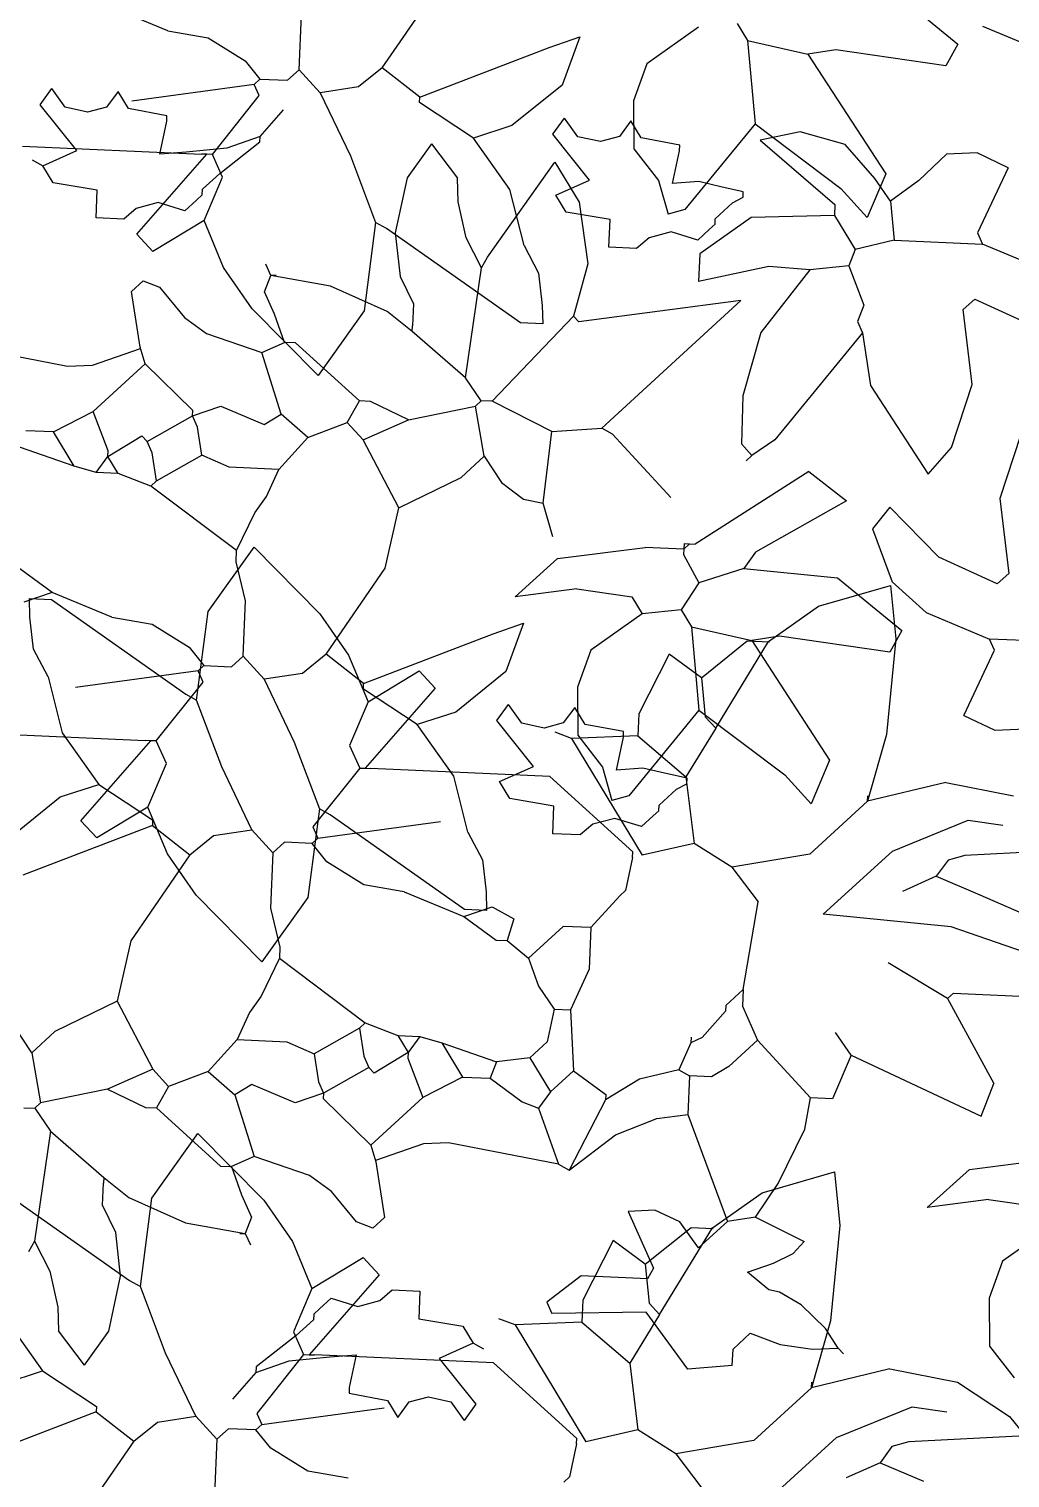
# Model space of a CAD drawing. Header units: inches. Extents: x 2013 to 15569, y -2551 to 2524.
# Drawn here: x 12680.3 to 12736.9, y 1279.5 to 1363 of the extents above; entities that cross this region are included whole.
import ezdxf

# ---------------------------------------------------------------- set-up
doc = ezdxf.new("R2010")
doc.units = ezdxf.units.IN
doc.header["$MEASUREMENT"] = 0
doc.layers.add('VERDE_siepe', color=96, linetype='Continuous')

msp = doc.modelspace()

# ---------------------------------------------------------------- linework, layer by layer
at = {"layer": 'VERDE_siepe'}
for p, q in [((12700.699, 1360.786), (12704.108, 1365.745)), ((12730.186, 1365.184), (12733.884, 1362.149)), ((12688.343, 1362.921), (12684.894, 1364.348)), ((12695.906, 1360.676), (12696.045, 1363.862)), ((12688.343, 1362.921), (12690.659, 1362.514)), ((12718.924, 1363.121), (12715.959, 1361.016)), ((12721.168, 1363.343), (12721.764, 1362.359)), ((12735.3, 1363.187), (12738.94, 1361.663)), ((12690.659, 1362.514), (12692.8, 1361.192)), ((12702.86, 1359.096), (12710.327, 1361.962)), ((12710.327, 1361.962), (12712.083, 1362.578)), ((12712.083, 1362.578), (12711.062, 1359.782)), ((12721.764, 1362.359), (12725.24, 1361.569)), ((12721.764, 1362.359), (12722.192, 1357.552)), ((12733.884, 1362.149), (12733.192, 1360.903)), ((12692.8, 1361.192), (12693.648, 1360.136)), ((12715.959, 1361.016), (12715.185, 1358.879)), ((12726.847, 1361.818), (12725.24, 1361.569)), ((12725.24, 1361.569), (12729.727, 1354.67)), ((12733.192, 1360.903), (12726.847, 1361.818)), ((12695.242, 1360.067), (12695.906, 1360.676)), ((12697.125, 1359.346), (12695.906, 1360.676)), ((12700.699, 1360.786), (12699.331, 1359.679)), ((12702.86, 1359.096), (12700.699, 1360.786)), ((12680.968, 1358.656), (12681.646, 1359.584)), ((12682.408, 1358.508), (12681.646, 1359.584)), ((12685.47, 1359.417), (12684.807, 1358.518)), ((12686.066, 1358.434), (12685.47, 1359.417)), ((12693.316, 1359.831), (12686.251, 1358.862)), ((12693.316, 1359.831), (12693.648, 1360.136)), ((12693.607, 1359.18), (12693.316, 1359.831)), ((12693.648, 1360.136), (12695.242, 1360.067)), ((12699.331, 1359.679), (12697.125, 1359.346)), ((12697.125, 1359.346), (12698.864, 1355.707)), ((12711.062, 1359.782), (12708.175, 1357.451)), ((12683.087, 1356.01), (12680.968, 1358.656)), ((12683.704, 1358.223), (12682.408, 1358.508)), ((12684.807, 1358.518), (12683.704, 1358.223)), ((12690.905, 1355.787), (12693.607, 1359.18)), ((12702.847, 1358.778), (12702.86, 1359.096)), ((12705.949, 1356.727), (12702.847, 1358.778)), ((12715.185, 1358.879), (12715.211, 1356.114)), ((12688.282, 1358.018), (12686.066, 1358.434)), ((12687.866, 1355.801), (12688.268, 1357.699)), ((12688.268, 1357.699), (12688.282, 1358.018)), ((12693.657, 1356.826), (12695, 1358.363)), ((12710.535, 1356.961), (12711.213, 1357.889)), ((12711.974, 1356.813), (12711.213, 1357.889)), ((12715.036, 1357.723), (12714.374, 1356.823)), ((12715.632, 1356.739), (12715.036, 1357.723)), ((12693.657, 1356.826), (12691.739, 1356.159)), ((12693.643, 1356.507), (12693.657, 1356.826)), ((12708.175, 1357.451), (12705.949, 1356.727)), ((12712.653, 1354.315), (12710.535, 1356.961)), ((12722.192, 1357.552), (12718.146, 1352.621)), ((12722.192, 1357.552), (12727.138, 1353.825)), ((12724.788, 1357.088), (12722.486, 1356.608)), ((12727.395, 1356.36), (12724.788, 1357.088)), ((12679.945, 1356.264), (12690.268, 1355.814)), ((12681.134, 1355.137), (12683.087, 1356.01)), ((12691.739, 1356.159), (12689.384, 1355.919)), ((12691.329, 1354.693), (12693.643, 1356.507)), ((12703.533, 1356.395), (12702.134, 1354.449)), ((12703.533, 1356.395), (12705.043, 1354.415)), ((12708.054, 1353.762), (12705.949, 1356.727)), ((12713.271, 1356.528), (12711.974, 1356.813)), ((12714.374, 1356.823), (12713.271, 1356.528)), ((12715.211, 1356.114), (12716.623, 1354.283)), ((12717.848, 1356.324), (12715.632, 1356.739)), ((12717.433, 1354.107), (12717.834, 1356.004)), ((12717.834, 1356.004), (12717.848, 1356.324)), ((12722.486, 1356.608), (12726.793, 1352.91)), ((12729.093, 1354.405), (12727.395, 1356.36)), ((12680.51, 1355.484), (12681.134, 1355.137)), ((12686.555, 1351.188), (12690.586, 1355.8)), ((12689.384, 1355.919), (12687.866, 1355.801)), ((12690.586, 1355.8), (12690.268, 1355.814)), ((12690.905, 1355.787), (12690.586, 1355.8)), ((12691.487, 1354.485), (12690.905, 1355.787)), ((12698.864, 1355.707), (12700.31, 1351.865)), ((12706.76, 1349.87), (12710.645, 1355.337)), ((12710.645, 1355.337), (12712.052, 1353.045)), ((12733.233, 1355.798), (12731.641, 1354.294)), ((12734.996, 1355.875), (12733.233, 1355.798)), ((12736.781, 1355.027), (12734.996, 1355.875)), ((12681.729, 1354.154), (12681.134, 1355.137)), ((12690.332, 1353.778), (12691.329, 1354.693)), ((12690.42, 1351.977), (12691.487, 1354.485)), ((12702.134, 1354.449), (12701.451, 1351.279)), ((12705.073, 1353.064), (12705.043, 1354.415)), ((12729.727, 1354.67), (12728.66, 1352.162)), ((12729.993, 1353.089), (12729.093, 1354.405)), ((12736.781, 1355.027), (12735.021, 1351.273)), ((12684.264, 1353.724), (12681.729, 1354.154)), ((12684.194, 1352.131), (12684.264, 1353.724)), ((12690.318, 1353.46), (12690.332, 1353.778)), ((12708.871, 1350.534), (12708.054, 1353.762)), ((12710.7, 1353.443), (12712.653, 1354.315)), ((12716.623, 1354.283), (12717.177, 1352.344)), ((12718.95, 1354.224), (12717.433, 1354.107)), ((12720.215, 1353.92), (12718.95, 1354.224)), ((12721.511, 1353.636), (12720.215, 1353.92)), ((12721.497, 1353.317), (12721.511, 1353.636)), ((12727.138, 1353.825), (12728.66, 1352.162)), ((12731.641, 1354.294), (12729.993, 1353.089)), ((12686.516, 1352.673), (12685.788, 1352.061)), ((12687.785, 1353.018), (12686.516, 1352.673)), ((12689.32, 1352.546), (12687.785, 1353.018)), ((12689.985, 1353.156), (12689.32, 1352.546)), ((12689.985, 1353.156), (12690.318, 1353.46)), ((12705.528, 1350.987), (12705.073, 1353.064)), ((12711.296, 1352.459), (12710.7, 1353.443)), ((12712.052, 1353.045), (12712.551, 1349.481)), ((12719.898, 1352.084), (12720.896, 1352.998)), ((12720.896, 1352.998), (12721.497, 1353.317)), ((12726.793, 1352.91), (12726.765, 1352.272)), ((12729.993, 1353.089), (12730.215, 1350.845)), ((12685.788, 1352.061), (12684.194, 1352.131)), ((12690.42, 1351.977), (12687.469, 1350.191)), ((12691.548, 1349.269), (12690.42, 1351.977)), ((12700.31, 1351.865), (12699.647, 1346.766)), ((12700.934, 1351.519), (12700.31, 1351.865)), ((12713.83, 1352.03), (12711.296, 1352.459)), ((12713.761, 1350.436), (12713.83, 1352.03)), ((12718.146, 1352.621), (12717.177, 1352.344)), ((12721.972, 1352.162), (12719.007, 1350.056)), ((12719.885, 1351.766), (12719.898, 1352.084)), ((12726.765, 1352.272), (12721.972, 1352.162)), ((12726.765, 1352.272), (12727.957, 1350.305)), ((12687.469, 1350.191), (12686.555, 1351.188)), ((12708.676, 1346.075), (12700.934, 1351.519)), ((12701.451, 1351.279), (12701.723, 1348.754)), ((12706.414, 1349.247), (12705.528, 1350.987)), ((12716.082, 1350.979), (12715.354, 1350.367)), ((12717.352, 1351.323), (12716.082, 1350.979)), ((12718.887, 1350.851), (12717.352, 1351.323)), ((12719.551, 1351.461), (12718.887, 1350.851)), ((12719.551, 1351.461), (12719.885, 1351.766)), ((12735.021, 1351.273), (12735.312, 1350.623)), ((12708.871, 1350.534), (12709.71, 1348.938)), ((12715.354, 1350.367), (12713.761, 1350.436)), ((12727.957, 1350.305), (12727.596, 1349.363)), ((12730.215, 1350.845), (12727.957, 1350.305)), ((12730.215, 1350.845), (12735.312, 1350.623)), ((12738.951, 1349.099), (12735.312, 1350.623)), ((12694.265, 1348.819), (12693.975, 1349.47)), ((12706.414, 1349.247), (12706.76, 1349.87)), ((12712.551, 1349.481), (12711.719, 1346.462)), ((12719.007, 1350.056), (12718.938, 1348.464)), ((12722.984, 1349.335), (12718.938, 1348.464)), ((12725.352, 1349.142), (12722.984, 1349.335)), ((12727.596, 1349.363), (12725.352, 1349.142)), ((12727.596, 1349.363), (12728.454, 1347.091)), ((12686.245, 1347.892), (12686.909, 1348.502)), ((12686.909, 1348.502), (12687.851, 1348.141)), ((12693.203, 1346.893), (12691.548, 1349.269)), ((12693.905, 1347.877), (12694.265, 1348.819)), ((12694.583, 1348.805), (12694.265, 1348.819)), ((12697.717, 1348.186), (12694.265, 1348.819)), ((12701.723, 1348.754), (12702.494, 1347.184)), ((12705.499, 1342.903), (12706.414, 1349.247)), ((12709.71, 1348.938), (12709.922, 1347.086)), ((12725.352, 1349.142), (12722.524, 1345.516)), ((12686.742, 1344.678), (12686.245, 1347.892)), ((12687.851, 1348.141), (12689.295, 1346.382)), ((12694.486, 1346.575), (12693.905, 1347.877)), ((12700.98, 1346.73), (12697.717, 1348.186)), ((12696.993, 1343.043), (12693.203, 1346.893)), ((12702.494, 1347.184), (12702.438, 1345.909)), ((12709.922, 1347.086), (12709.951, 1346.019)), ((12721.38, 1347.363), (12712.024, 1346.129)), ((12713.352, 1340.007), (12721.38, 1347.363)), ((12728.454, 1347.091), (12728.095, 1346.149)), ((12734.855, 1347.45), (12734.189, 1346.841)), ((12734.707, 1342.528), (12734.189, 1346.841)), ((12734.855, 1347.45), (12738.226, 1345.906)), ((12689.295, 1346.382), (12690.564, 1345.47)), ((12695.054, 1344.954), (12694.486, 1346.575)), ((12699.647, 1346.766), (12696.993, 1343.043)), ((12702.424, 1345.59), (12700.98, 1346.73)), ((12707.036, 1341.559), (12711.719, 1346.462)), ((12709.951, 1346.019), (12708.676, 1346.075)), ((12712.024, 1346.129), (12711.719, 1346.462)), ((12728.095, 1346.149), (12728.385, 1345.498)), ((12690.564, 1345.47), (12693.752, 1344.373)), ((12702.424, 1345.59), (12702.438, 1345.909)), ((12705.499, 1342.903), (12702.424, 1345.59)), ((12722.524, 1345.516), (12721.486, 1341.876)), ((12728.385, 1345.498), (12723.328, 1339.334)), ((12728.385, 1345.498), (12728.841, 1342.476)), ((12676.214, 1344.818), (12682.545, 1343.584)), ((12683.995, 1343.643), (12686.764, 1344.607)), ((12687.02, 1343.709), (12686.742, 1344.678)), ((12693.752, 1344.373), (12695.054, 1344.954)), ((12694.874, 1340.812), (12693.752, 1344.373)), ((12695.692, 1344.926), (12695.054, 1344.954)), ((12699.376, 1341.574), (12695.692, 1344.926)), ((12682.545, 1343.584), (12683.995, 1343.643)), ((12684.027, 1340.966), (12687.02, 1343.709)), ((12689.776, 1341.035), (12687.02, 1343.709)), ((12706.399, 1341.586), (12705.499, 1342.903)), ((12721.486, 1341.876), (12721.403, 1339.099)), ((12728.841, 1342.476), (12732.18, 1337.352)), ((12733.524, 1338.889), (12734.707, 1342.528)), ((12681.741, 1339.789), (12684.027, 1340.966)), ((12684.886, 1338.694), (12684.027, 1340.966)), ((12689.762, 1340.716), (12691.382, 1341.283)), ((12689.762, 1340.716), (12689.776, 1341.035)), ((12691.382, 1341.283), (12693.89, 1340.216)), ((12698.683, 1340.327), (12699.376, 1341.574)), ((12700.013, 1341.546), (12699.376, 1341.574)), ((12702.202, 1340.493), (12700.013, 1341.546)), ((12702.202, 1340.493), (12706.067, 1341.282)), ((12706.067, 1341.282), (12706.399, 1341.586)), ((12706.578, 1338.387), (12706.067, 1341.282)), ((12707.036, 1341.559), (12706.399, 1341.586)), ((12710.471, 1339.813), (12707.036, 1341.559)), ((12687.144, 1339.234), (12689.762, 1340.716)), ((12690.053, 1340.065), (12689.762, 1340.716)), ((12693.89, 1340.216), (12694.874, 1340.812)), ((12696.411, 1339.469), (12694.874, 1340.812)), ((12696.411, 1339.469), (12698.683, 1340.327)), ((12699.597, 1339.33), (12698.683, 1340.327)), ((12699.597, 1339.33), (12702.202, 1340.493)), ((12681.741, 1339.789), (12680.149, 1339.858)), ((12682.933, 1337.821), (12681.741, 1339.789)), ((12684.872, 1338.375), (12686.839, 1339.566)), ((12686.839, 1339.566), (12687.144, 1339.234)), ((12690.302, 1338.458), (12690.053, 1340.065)), ((12694.735, 1337.627), (12696.411, 1339.469)), ((12701.66, 1335.409), (12699.597, 1339.33)), ((12709.972, 1335.685), (12710.471, 1339.813)), ((12710.471, 1339.813), (12713.352, 1340.007)), ((12713.976, 1339.661), (12713.352, 1340.007)), ((12717.328, 1336.003), (12713.976, 1339.661)), ((12723.328, 1339.334), (12722.012, 1338.434)), ((12737.491, 1339.584), (12736.308, 1335.946)), ((12682.933, 1337.821), (12679.788, 1338.916)), ((12684.872, 1338.375), (12684.886, 1338.694)), ((12687.434, 1338.583), (12687.144, 1339.234)), ((12687.684, 1336.976), (12687.434, 1338.583)), ((12687.684, 1336.976), (12690.302, 1338.458)), ((12691.867, 1337.752), (12690.302, 1338.458)), ((12721.403, 1339.099), (12722.012, 1338.434)), ((12732.18, 1337.353), (12733.524, 1338.889)), ((12684.193, 1337.447), (12682.933, 1337.821)), ((12684.193, 1337.447), (12684.872, 1338.375)), ((12685.467, 1337.392), (12684.872, 1338.375)), ((12694.735, 1337.627), (12691.867, 1337.752)), ((12694.028, 1336.061), (12694.735, 1337.627)), ((12705.249, 1337.168), (12706.578, 1338.387)), ((12706.578, 1338.387), (12707.568, 1336.883)), ((12722.012, 1338.434), (12721.68, 1338.129)), ((12685.467, 1337.392), (12684.193, 1337.447)), ((12687.351, 1336.671), (12685.467, 1337.392)), ((12687.351, 1336.671), (12687.684, 1336.976)), ((12701.66, 1335.409), (12705.249, 1337.168)), ((12707.568, 1336.883), (12708.845, 1335.906)), ((12725.301, 1337.507), (12718.735, 1333.325)), ((12725.301, 1337.507), (12727.463, 1335.818)), ((12692.296, 1332.945), (12687.351, 1336.671)), ((12693.349, 1335.133), (12694.028, 1336.061)), ((12736.308, 1335.946), (12736.825, 1331.632)), ((12692.296, 1332.945), (12693.349, 1335.133)), ((12700.871, 1331.932), (12701.66, 1335.409)), ((12708.845, 1335.906), (12709.972, 1335.685)), ((12710.526, 1333.745), (12709.972, 1335.685)), ((12727.463, 1335.818), (12722.225, 1332.853)), ((12729.968, 1335.443), (12728.957, 1334.21)), ((12732.789, 1332.567), (12729.968, 1335.443)), ((12728.957, 1334.21), (12730.088, 1331.149)), ((12690.655, 1329.431), (12693.309, 1333.154)), ((12692.269, 1332.307), (12692.296, 1332.945)), ((12693.309, 1333.154), (12697.099, 1329.303)), ((12710.806, 1332.487), (12715.854, 1333.131)), ((12718.084, 1333.034), (12715.854, 1333.131)), ((12718.084, 1333.034), (12718.07, 1332.716)), ((12718.07, 1332.716), (12718.956, 1331.081)), ((12718.098, 1333.353), (12718.084, 1333.034)), ((12718.416, 1333.339), (12718.084, 1333.034)), ((12718.098, 1333.353), (12718.416, 1333.339)), ((12718.416, 1333.339), (12718.735, 1333.325)), ((12722.225, 1332.853), (12721.547, 1331.925)), ((12681.657, 1330.536), (12679.801, 1331.893)), ((12692.808, 1330.049), (12692.269, 1332.307)), ((12697.462, 1326.974), (12700.871, 1331.932)), ((12708.365, 1330.29), (12710.806, 1332.487)), ((12721.547, 1331.925), (12718.956, 1331.081)), ((12721.547, 1331.925), (12726.949, 1331.371)), ((12736.16, 1331.023), (12732.789, 1332.567)), ((12718.956, 1331.081), (12717.931, 1329.53)), ((12725.848, 1329.739), (12730.005, 1330.94)), ((12726.949, 1331.371), (12730.647, 1328.337)), ((12730.005, 1330.94), (12730.31, 1327.855)), ((12730.088, 1331.149), (12732.063, 1329.374)), ((12736.16, 1331.023), (12736.825, 1331.632)), ((12681.657, 1330.536), (12680.036, 1329.968)), ((12680.351, 1330.178), (12681.626, 1330.122)), ((12680.38, 1329.111), (12680.351, 1330.178)), ((12681.626, 1330.122), (12689.368, 1324.678)), ((12685.106, 1329.108), (12681.657, 1330.536)), ((12711.919, 1330.75), (12708.365, 1330.29)), ((12711.919, 1330.75), (12715.091, 1330.291)), ((12715.091, 1330.291), (12715.687, 1329.308)), ((12689.992, 1324.332), (12690.655, 1329.431)), ((12692.669, 1326.863), (12692.808, 1330.049)), ((12697.099, 1329.303), (12698.754, 1326.927)), ((12715.687, 1329.308), (12712.722, 1327.203)), ((12717.931, 1329.53), (12715.687, 1329.308)), ((12717.931, 1329.53), (12718.527, 1328.546)), ((12722.975, 1327.714), (12725.848, 1329.739)), ((12732.063, 1329.374), (12735.703, 1327.85)), ((12680.592, 1327.259), (12680.38, 1329.111)), ((12685.106, 1329.108), (12687.422, 1328.702)), ((12687.422, 1328.702), (12689.564, 1327.38)), ((12707.09, 1328.149), (12708.846, 1328.765)), ((12708.846, 1328.765), (12707.825, 1325.969)), ((12718.527, 1328.546), (12722.003, 1327.756)), ((12718.527, 1328.546), (12718.955, 1323.739)), ((12699.623, 1325.283), (12707.09, 1328.149)), ((12719.096, 1325.616), (12721.743, 1327.736)), ((12719.927, 1322.707), (12722.975, 1327.714)), ((12721.743, 1327.736), (12723.017, 1327.68)), ((12723.61, 1328.005), (12722.003, 1327.756)), ((12722.003, 1327.756), (12726.49, 1320.857)), ((12729.955, 1327.09), (12723.61, 1328.005)), ((12730.31, 1327.855), (12729.777, 1322.35)), ((12730.647, 1328.337), (12729.955, 1327.09)), ((12735.993, 1327.2), (12735.703, 1327.85)), ((12740.8, 1327.628), (12735.703, 1327.85)), ((12681.431, 1325.663), (12680.592, 1327.259)), ((12689.564, 1327.38), (12690.411, 1326.323)), ((12692.005, 1326.254), (12692.669, 1326.863)), ((12693.889, 1325.533), (12692.669, 1326.863)), ((12697.462, 1326.974), (12696.094, 1325.866)), ((12699.623, 1325.283), (12697.462, 1326.974)), ((12698.754, 1326.927), (12699.882, 1324.219)), ((12712.722, 1327.203), (12711.948, 1325.067)), ((12717.24, 1326.974), (12715.494, 1323.539)), ((12719.096, 1325.616), (12717.24, 1326.974)), ((12734.233, 1323.446), (12735.993, 1327.2)), ((12690.079, 1326.018), (12683.014, 1325.05)), ((12690.079, 1326.018), (12690.411, 1326.323)), ((12690.37, 1325.368), (12690.079, 1326.018)), ((12690.411, 1326.323), (12692.005, 1326.254)), ((12699.882, 1324.219), (12702.833, 1326.006)), ((12702.833, 1326.006), (12703.747, 1325.009)), ((12707.825, 1325.969), (12704.938, 1323.638)), ((12681.431, 1325.663), (12682.248, 1322.434)), ((12687.668, 1321.974), (12690.37, 1325.368)), ((12696.094, 1325.866), (12693.889, 1325.533)), ((12693.889, 1325.533), (12695.627, 1321.894)), ((12699.61, 1324.965), (12699.623, 1325.283)), ((12719.096, 1325.616), (12719.317, 1323.372)), ((12689.368, 1324.678), (12689.992, 1324.332)), ((12691.438, 1320.49), (12689.992, 1324.332)), ((12702.712, 1322.914), (12699.61, 1324.965)), ((12703.747, 1325.009), (12699.716, 1320.396)), ((12711.948, 1325.067), (12711.974, 1322.301)), ((12699.882, 1324.219), (12698.815, 1321.712)), ((12704.938, 1323.638), (12702.712, 1322.914)), ((12707.298, 1323.149), (12707.976, 1324.077)), ((12708.737, 1323), (12707.976, 1324.077)), ((12711.799, 1323.91), (12711.137, 1323.01)), ((12712.395, 1322.926), (12711.799, 1323.91)), ((12718.955, 1323.739), (12714.909, 1318.808)), ((12715.494, 1323.539), (12715.438, 1322.265)), ((12718.955, 1323.739), (12723.901, 1320.012)), ((12734.233, 1323.446), (12736.019, 1322.598)), ((12704.817, 1319.95), (12702.712, 1322.914)), ((12709.417, 1320.502), (12707.298, 1323.149)), ((12710.034, 1322.715), (12708.737, 1323)), ((12711.137, 1323.01), (12710.034, 1322.715)), ((12714.611, 1322.511), (12712.395, 1322.926)), ((12719.927, 1322.707), (12718.208, 1319.909)), ((12719.317, 1323.372), (12719.927, 1322.707)), ((12736.019, 1322.598), (12737.781, 1322.675)), ((12676.708, 1322.452), (12687.031, 1322.002)), ((12682.248, 1322.434), (12684.353, 1319.47)), ((12683.318, 1317.375), (12687.349, 1321.988)), ((12687.349, 1321.988), (12687.031, 1322.002)), ((12687.668, 1321.974), (12687.349, 1321.988)), ((12688.25, 1320.672), (12687.668, 1321.974)), ((12695.627, 1321.894), (12697.073, 1318.052)), ((12711.601, 1322.112), (12710.659, 1322.473)), ((12715.438, 1322.265), (12711.601, 1322.112)), ((12711.601, 1322.112), (12715.68, 1315.379)), ((12711.974, 1322.301), (12713.387, 1320.47)), ((12714.196, 1320.294), (12714.597, 1322.192)), ((12714.597, 1322.192), (12714.611, 1322.511)), ((12715.438, 1322.265), (12718.208, 1319.909)), ((12729.777, 1322.35), (12728.681, 1318.494)), ((12698.815, 1321.712), (12699.397, 1320.41)), ((12687.183, 1318.164), (12688.25, 1320.672)), ((12693.177, 1316.851), (12691.438, 1320.49)), ((12699.397, 1320.41), (12696.695, 1317.016)), ((12699.397, 1320.41), (12699.716, 1320.396)), ((12699.716, 1320.396), (12700.034, 1320.382)), ((12710.357, 1319.932), (12700.034, 1320.382)), ((12707.463, 1319.63), (12709.417, 1320.502)), ((12713.387, 1320.47), (12713.94, 1318.531)), ((12715.713, 1320.411), (12714.196, 1320.294)), ((12716.979, 1320.107), (12715.713, 1320.411)), ((12718.274, 1319.823), (12716.979, 1320.107)), ((12726.49, 1320.857), (12725.423, 1318.349)), ((12682.127, 1318.746), (12684.353, 1319.47)), ((12684.353, 1319.47), (12687.456, 1317.419)), ((12705.634, 1316.721), (12704.817, 1319.95)), ((12708.059, 1318.646), (12707.463, 1319.63)), ((12715.147, 1315.574), (12710.357, 1319.932)), ((12717.659, 1319.185), (12718.26, 1319.504)), ((12718.208, 1319.909), (12718.679, 1316.058)), ((12718.26, 1319.504), (12718.274, 1319.823)), ((12723.901, 1320.012), (12725.423, 1318.349)), ((12733.197, 1319.575), (12728.681, 1318.494)), ((12733.197, 1319.575), (12737.098, 1318.806)), ((12679.24, 1316.415), (12682.127, 1318.746)), ((12710.593, 1318.217), (12708.059, 1318.646)), ((12714.909, 1318.808), (12713.94, 1318.531)), ((12716.661, 1318.271), (12717.659, 1319.185)), ((12728.681, 1318.494), (12725.356, 1315.448)), ((12728.681, 1318.494), (12728.695, 1318.814)), ((12687.183, 1318.164), (12684.232, 1316.378)), ((12688.311, 1315.456), (12687.183, 1318.164)), ((12697.073, 1318.052), (12696.41, 1312.953)), ((12697.697, 1317.706), (12697.073, 1318.052)), ((12705.439, 1312.262), (12697.697, 1317.706)), ((12710.524, 1316.623), (12710.593, 1318.217)), ((12716.314, 1317.648), (12715.65, 1317.039)), ((12716.314, 1317.648), (12716.648, 1317.953)), ((12716.648, 1317.953), (12716.661, 1318.271)), ((12687.442, 1317.101), (12679.975, 1314.234)), ((12684.232, 1316.378), (12683.318, 1317.375)), ((12687.456, 1317.419), (12687.442, 1317.101)), ((12687.442, 1317.101), (12689.603, 1315.41)), ((12690.971, 1316.517), (12693.177, 1316.851)), ((12693.177, 1316.851), (12694.396, 1315.521)), ((12696.695, 1317.016), (12696.986, 1316.366)), ((12696.986, 1316.366), (12704.052, 1317.334)), ((12712.845, 1317.166), (12712.117, 1316.554)), ((12714.115, 1317.51), (12712.845, 1317.166)), ((12715.65, 1317.039), (12714.115, 1317.51)), ((12730.117, 1315.618), (12734.48, 1317.4)), ((12734.48, 1317.4), (12736.481, 1317.109)), ((12689.603, 1315.41), (12690.971, 1316.517)), ((12695.06, 1316.13), (12694.396, 1315.521)), ((12696.654, 1316.06), (12695.06, 1316.13)), ((12696.986, 1316.366), (12696.654, 1316.06)), ((12697.502, 1315.004), (12696.654, 1316.06)), ((12705.634, 1316.721), (12706.473, 1315.125)), ((12712.117, 1316.554), (12710.524, 1316.623)), ((12718.679, 1316.058), (12715.68, 1315.379)), ((12720.854, 1314.686), (12718.679, 1316.058)), ((12689.603, 1315.41), (12686.194, 1310.452)), ((12689.966, 1313.081), (12688.311, 1315.456)), ((12694.396, 1315.521), (12694.257, 1312.334)), ((12706.473, 1315.125), (12706.685, 1313.273)), ((12715.133, 1315.255), (12714.731, 1313.357)), ((12715.133, 1315.255), (12715.147, 1315.574)), ((12725.356, 1315.448), (12720.854, 1314.686)), ((12726.127, 1311.982), (12730.117, 1315.618)), ((12733.321, 1315.1), (12732.643, 1314.172)), ((12734.291, 1315.377), (12733.321, 1315.1)), ((12741.009, 1315.723), (12734.291, 1315.377)), ((12699.643, 1313.682), (12697.502, 1315.004)), ((12720.854, 1314.686), (12722.364, 1312.705)), ((12701.959, 1313.276), (12699.643, 1313.682)), ((12732.643, 1314.172), (12730.689, 1313.3)), ((12732.643, 1314.172), (12735.149, 1313.105)), ((12693.756, 1309.23), (12689.966, 1313.081)), ((12696.41, 1312.953), (12693.756, 1309.23)), ((12701.959, 1313.276), (12705.408, 1311.848)), ((12706.685, 1313.273), (12706.714, 1312.206)), ((12714.399, 1313.052), (12712.722, 1311.21)), ((12714.731, 1313.357), (12714.399, 1313.052)), ((12721.504, 1307.636), (12722.364, 1312.705)), ((12735.149, 1313.105), (12739.222, 1311.331)), ((12694.257, 1312.334), (12694.797, 1310.077)), ((12705.408, 1311.848), (12707.029, 1312.416)), ((12705.408, 1311.848), (12707.264, 1310.491)), ((12706.714, 1312.206), (12705.439, 1312.262)), ((12707.029, 1312.416), (12708.275, 1311.723)), ((12708.275, 1311.723), (12707.901, 1310.463)), ((12733.498, 1311.253), (12726.127, 1311.982)), ((12711.129, 1311.28), (12709.134, 1309.451)), ((12712.722, 1311.21), (12711.129, 1311.28)), ((12712.722, 1311.21), (12712.623, 1308.816)), ((12738.871, 1309.386), (12733.498, 1311.253)), ((12686.194, 1310.452), (12685.405, 1306.974)), ((12694.797, 1310.077), (12694.769, 1309.439)), ((12707.264, 1310.491), (12707.901, 1310.463)), ((12707.901, 1310.463), (12709.134, 1309.451)), ((12694.769, 1309.439), (12693.716, 1307.251)), ((12694.769, 1309.439), (12699.714, 1305.713)), ((12709.134, 1309.451), (12709.702, 1307.83)), ((12712.623, 1308.816), (12711.558, 1306.473)), ((12733.293, 1307.122), (12729.871, 1309.186)), ((12709.702, 1307.83), (12710.602, 1306.515)), ((12721.504, 1307.636), (12720.506, 1306.721)), ((12721.504, 1307.636), (12721.462, 1306.68)), ((12685.405, 1306.974), (12681.816, 1305.216)), ((12685.405, 1306.974), (12687.468, 1303.054)), ((12693.716, 1307.251), (12693.037, 1306.323)), ((12720.506, 1306.721), (12720.493, 1306.402)), ((12733.293, 1307.122), (12733.625, 1307.426)), ((12733.293, 1307.122), (12735.952, 1302.217)), ((12733.625, 1307.426), (12738.723, 1307.204)), ((12693.037, 1306.323), (12692.33, 1304.757)), ((12710.602, 1306.515), (12710.201, 1304.617)), ((12710.602, 1306.515), (12711.558, 1306.473)), ((12711.558, 1306.473), (12711.723, 1302.954)), ((12720.493, 1306.402), (12719.149, 1304.865)), ((12721.462, 1306.68), (12722.335, 1304.726)), ((12680.487, 1303.997), (12679.497, 1305.5)), ((12681.816, 1305.216), (12680.487, 1303.997)), ((12699.381, 1305.407), (12696.764, 1303.926)), ((12699.714, 1305.713), (12699.381, 1305.407)), ((12699.381, 1305.407), (12699.631, 1303.801)), ((12699.714, 1305.713), (12701.598, 1304.992)), ((12727.724, 1303.853), (12726.823, 1305.169)), ((12692.33, 1304.757), (12690.654, 1302.915)), ((12692.33, 1304.757), (12695.198, 1304.632)), ((12695.198, 1304.632), (12696.764, 1303.926)), ((12701.598, 1304.992), (12702.193, 1304.008)), ((12701.598, 1304.992), (12702.872, 1304.936)), ((12702.872, 1304.936), (12702.193, 1304.008)), ((12702.872, 1304.936), (12704.132, 1304.562)), ((12704.132, 1304.562), (12707.278, 1303.468)), ((12704.132, 1304.562), (12705.324, 1302.595)), ((12710.201, 1304.617), (12709.203, 1303.703)), ((12718.498, 1304.574), (12717.792, 1303.009)), ((12718.511, 1304.893), (12718.498, 1304.574)), ((12719.149, 1304.865), (12718.498, 1304.574)), ((12722.335, 1304.726), (12720.673, 1303.203)), ((12722.335, 1304.726), (12725.382, 1301.401)), ((12680.487, 1303.997), (12680.998, 1301.102)), ((12696.764, 1303.926), (12697.012, 1302.319)), ((12699.631, 1303.801), (12699.921, 1303.15)), ((12702.193, 1304.008), (12700.226, 1302.817)), ((12702.193, 1304.008), (12702.179, 1303.69)), ((12702.179, 1303.69), (12703.038, 1301.417)), ((12707.278, 1303.468), (12706.917, 1302.526)), ((12709.203, 1303.703), (12707.278, 1303.468)), ((12709.203, 1303.703), (12710.394, 1301.735)), ((12727.724, 1303.853), (12726.657, 1301.345)), ((12727.724, 1303.853), (12735.231, 1300.334)), ((12687.468, 1303.054), (12684.863, 1301.891)), ((12687.468, 1303.054), (12688.382, 1302.056)), ((12690.654, 1302.915), (12688.382, 1302.056)), ((12690.654, 1302.915), (12692.192, 1301.571)), ((12699.921, 1303.15), (12697.303, 1301.667)), ((12700.226, 1302.817), (12699.921, 1303.15)), ((12705.324, 1302.595), (12703.038, 1301.417)), ((12705.324, 1302.595), (12706.917, 1302.526)), ((12706.917, 1302.526), (12708.773, 1301.167)), ((12711.723, 1302.954), (12710.394, 1301.735)), ((12711.723, 1302.954), (12713.58, 1301.597)), ((12717.792, 1303.009), (12715.533, 1302.469)), ((12717.792, 1303.009), (12718.414, 1302.662)), ((12718.414, 1302.662), (12718.317, 1300.432)), ((12719.689, 1302.607), (12718.414, 1302.662)), ((12720.673, 1303.203), (12719.689, 1302.607)), ((12684.863, 1301.891), (12680.998, 1301.102)), ((12684.863, 1301.891), (12687.052, 1300.838)), ((12688.382, 1302.056), (12687.689, 1300.81)), ((12693.175, 1302.167), (12692.192, 1301.571)), ((12695.683, 1301.1), (12693.175, 1302.167)), ((12697.012, 1302.319), (12697.303, 1301.667)), ((12710.394, 1301.735), (12709.715, 1300.807)), ((12715.533, 1302.469), (12713.566, 1301.278)), ((12735.231, 1300.334), (12735.952, 1302.217)), ((12680.998, 1301.102), (12680.666, 1300.797)), ((12692.192, 1301.571), (12693.313, 1298.011)), ((12697.303, 1301.667), (12695.683, 1301.1)), ((12697.303, 1301.667), (12697.289, 1301.349)), ((12697.289, 1301.349), (12700.045, 1298.675)), ((12703.038, 1301.417), (12700.045, 1298.675)), ((12708.773, 1301.167), (12709.715, 1300.807)), ((12713.566, 1301.278), (12711.473, 1297.219)), ((12713.58, 1301.597), (12713.566, 1301.278)), ((12725.061, 1299.582), (12725.382, 1301.401)), ((12726.657, 1301.345), (12725.382, 1301.401)), ((12680.029, 1300.825), (12680.666, 1300.797)), ((12680.666, 1300.797), (12681.566, 1299.481)), ((12687.052, 1300.838), (12687.689, 1300.81)), ((12687.689, 1300.81), (12691.373, 1297.458)), ((12709.715, 1300.807), (12710.851, 1297.566)), ((12714.141, 1299.26), (12716.528, 1300.2)), ((12716.528, 1300.2), (12718.317, 1300.432)), ((12718.317, 1300.432), (12720.602, 1294.268)), ((12681.566, 1299.481), (12680.651, 1293.137)), ((12681.566, 1299.481), (12684.641, 1296.794)), ((12687.418, 1295.618), (12690.072, 1299.341)), ((12690.072, 1299.341), (12693.862, 1295.49)), ((12711.473, 1297.219), (12714.141, 1299.26)), ((12723.518, 1296.456), (12725.061, 1299.582)), ((12700.045, 1298.675), (12700.323, 1297.705)), ((12703.07, 1298.741), (12700.301, 1297.776)), ((12704.52, 1298.8), (12703.07, 1298.741)), ((12710.851, 1297.566), (12704.52, 1298.8)), ((12693.313, 1298.011), (12692.011, 1297.43)), ((12696.501, 1296.914), (12693.313, 1298.011)), ((12700.323, 1297.705), (12700.82, 1294.492)), ((12710.851, 1297.566), (12711.473, 1297.219)), ((12734.547, 1297.265), (12739.595, 1297.908)), ((12684.641, 1296.794), (12684.627, 1296.474)), ((12684.641, 1296.794), (12686.085, 1295.654)), ((12691.373, 1297.458), (12692.011, 1297.43)), ((12692.011, 1297.43), (12692.579, 1295.809)), ((12697.77, 1296.001), (12696.501, 1296.914)), ((12722.611, 1295.926), (12726.768, 1297.127)), ((12726.768, 1297.127), (12727.073, 1294.042)), ((12732.106, 1295.068), (12734.547, 1297.265)), ((12678.39, 1296.309), (12686.131, 1290.865)), ((12684.572, 1295.2), (12684.627, 1296.474)), ((12699.214, 1294.243), (12697.77, 1296.001)), ((12719.738, 1293.901), (12722.611, 1295.926)), ((12722.209, 1294.517), (12723.518, 1296.456)), ((12685.343, 1293.63), (12684.572, 1295.2)), ((12686.085, 1295.654), (12689.348, 1294.198)), ((12686.755, 1290.519), (12687.418, 1295.618)), ((12692.579, 1295.809), (12693.16, 1294.507)), ((12693.862, 1295.49), (12695.517, 1293.115)), ((12735.66, 1295.527), (12732.106, 1295.068)), ((12735.66, 1295.527), (12738.832, 1295.069)), ((12689.348, 1294.198), (12692.8, 1293.565)), ((12693.16, 1294.507), (12692.8, 1293.565)), ((12700.156, 1293.882), (12699.214, 1294.243)), ((12700.82, 1294.492), (12700.156, 1293.882)), ((12716.415, 1294.923), (12714.881, 1294.836)), ((12714.881, 1294.836), (12716.336, 1291.581)), ((12717.851, 1294.246), (12716.415, 1294.923)), ((12718.939, 1292.744), (12717.851, 1294.246)), ((12720.602, 1294.268), (12718.939, 1292.744)), ((12722.209, 1294.517), (12720.602, 1294.268)), ((12722.209, 1294.517), (12725.021, 1293.118)), ((12685.614, 1291.104), (12685.343, 1293.63)), ((12692.482, 1293.579), (12692.8, 1293.565)), ((12692.8, 1293.565), (12693.091, 1292.914)), ((12715.859, 1291.803), (12718.506, 1293.923)), ((12716.69, 1288.894), (12719.738, 1293.901)), ((12718.506, 1293.923), (12719.78, 1293.867)), ((12727.073, 1294.042), (12726.54, 1288.537)), ((12739.428, 1294.085), (12736.463, 1291.98)), ((12680.651, 1293.137), (12680.305, 1292.513)), ((12680.651, 1293.137), (12681.537, 1291.396)), ((12695.517, 1293.115), (12696.645, 1290.407)), ((12714.003, 1293.161), (12712.257, 1289.726)), ((12715.859, 1291.803), (12714.003, 1293.161)), ((12724.397, 1292.425), (12725.021, 1293.118)), ((12696.645, 1290.407), (12699.596, 1292.193)), ((12699.596, 1292.193), (12700.51, 1291.196)), ((12715.859, 1291.803), (12716.08, 1289.559)), ((12721.751, 1291.345), (12723.259, 1291.86)), ((12723.259, 1291.86), (12724.397, 1292.425)), ((12736.463, 1291.98), (12735.689, 1289.844)), ((12681.537, 1291.396), (12681.992, 1289.32)), ((12684.931, 1287.935), (12685.614, 1291.104)), ((12686.131, 1290.865), (12686.755, 1290.519)), ((12700.51, 1291.196), (12696.479, 1286.583)), ((12712.165, 1291.124), (12710.184, 1289.614)), ((12715.989, 1290.958), (12712.165, 1291.124)), ((12716.336, 1291.581), (12715.989, 1290.958)), ((12722.985, 1290.334), (12721.751, 1291.345)), ((12688.201, 1286.677), (12686.755, 1290.519)), ((12696.645, 1290.407), (12695.579, 1287.899)), ((12700.549, 1289.711), (12701.277, 1290.322)), ((12701.277, 1290.322), (12702.871, 1290.253)), ((12702.871, 1290.253), (12702.801, 1288.66)), ((12723.596, 1290.187), (12722.985, 1290.334)), ((12724.854, 1289.456), (12723.596, 1290.187)), ((12681.992, 1289.32), (12682.022, 1287.969)), ((12697.08, 1289.228), (12696.747, 1288.924)), ((12697.08, 1289.228), (12697.745, 1289.838)), ((12697.745, 1289.838), (12699.28, 1289.366)), ((12699.28, 1289.366), (12700.549, 1289.711)), ((12710.184, 1289.614), (12710.476, 1288.964)), ((12712.257, 1289.726), (12712.201, 1288.452)), ((12716.08, 1289.559), (12716.69, 1288.894)), ((12726.261, 1288.105), (12724.854, 1289.456)), ((12735.689, 1289.844), (12735.715, 1287.078)), ((12679.011, 1288.621), (12681.116, 1285.657)), ((12696.733, 1288.605), (12695.736, 1287.691)), ((12696.747, 1288.924), (12696.733, 1288.605)), ((12702.801, 1288.66), (12705.336, 1288.23)), ((12708.364, 1288.299), (12707.422, 1288.66)), ((12712.201, 1288.452), (12708.364, 1288.299)), ((12715.905, 1289.046), (12710.476, 1288.964)), ((12712.201, 1288.452), (12714.972, 1286.096)), ((12716.69, 1288.894), (12714.972, 1286.096)), ((12718.316, 1285.749), (12715.905, 1289.046)), ((12726.54, 1288.537), (12725.444, 1284.682)), ((12683.532, 1285.988), (12682.022, 1287.969)), ((12683.532, 1285.988), (12684.931, 1287.935)), ((12695.736, 1287.691), (12693.423, 1285.877)), ((12695.579, 1287.899), (12696.161, 1286.597)), ((12705.336, 1288.23), (12705.932, 1287.247)), ((12708.364, 1288.299), (12712.443, 1281.566)), ((12720.92, 1286.912), (12721.918, 1287.826)), ((12721.918, 1287.826), (12723.641, 1287.175)), ((12726.988, 1286.966), (12726.261, 1288.105)), ((12689.94, 1283.038), (12688.201, 1286.677)), ((12705.932, 1287.247), (12703.978, 1286.374)), ((12706.555, 1286.9), (12705.932, 1287.247)), ((12720.879, 1285.956), (12720.92, 1286.912)), ((12723.641, 1287.175), (12725.506, 1286.909)), ((12725.506, 1286.909), (12726.988, 1286.966)), ((12726.987, 1286.966), (12727.292, 1286.634)), ((12735.715, 1287.078), (12737.127, 1285.248)), ((12693.409, 1285.557), (12695.326, 1286.225)), ((12693.423, 1285.877), (12693.409, 1285.557)), ((12696.161, 1286.597), (12693.459, 1283.203)), ((12695.326, 1286.225), (12697.681, 1286.465)), ((12696.161, 1286.597), (12696.479, 1286.583)), ((12696.479, 1286.583), (12696.797, 1286.569)), ((12707.12, 1286.119), (12696.797, 1286.569)), ((12697.681, 1286.465), (12699.199, 1286.582)), ((12699.199, 1286.582), (12698.797, 1284.685)), ((12703.978, 1286.374), (12706.097, 1283.728)), ((12711.91, 1281.761), (12707.12, 1286.119)), ((12714.972, 1286.096), (12715.442, 1282.245)), ((12720.879, 1285.956), (12718.316, 1285.749)), ((12678.89, 1284.933), (12681.116, 1285.657)), ((12681.116, 1285.657), (12684.219, 1283.606)), ((12693.409, 1285.557), (12692.065, 1284.021)), ((12729.96, 1285.762), (12725.444, 1284.682)), ((12725.444, 1284.682), (12725.458, 1285.001)), ((12729.96, 1285.762), (12733.862, 1284.993)), ((12733.862, 1284.993), (12736.854, 1283.02)), ((12698.797, 1284.685), (12698.784, 1284.365)), ((12698.784, 1284.365), (12701, 1283.95)), ((12702.258, 1283.866), (12703.361, 1284.161)), ((12703.361, 1284.161), (12704.657, 1283.876)), ((12725.444, 1284.682), (12722.119, 1281.635)), ((12684.219, 1283.606), (12684.205, 1283.288)), ((12693.749, 1282.553), (12700.815, 1283.521)), ((12701, 1283.95), (12701.595, 1282.966)), ((12701.595, 1282.966), (12702.258, 1283.866)), ((12704.657, 1283.876), (12705.419, 1282.8)), ((12706.097, 1283.728), (12705.419, 1282.8)), ((12726.88, 1281.805), (12731.244, 1283.588)), ((12731.244, 1283.588), (12733.244, 1283.296)), ((12684.205, 1283.288), (12676.739, 1280.422)), ((12684.205, 1283.288), (12686.366, 1281.597)), ((12686.366, 1281.597), (12687.734, 1282.704)), ((12687.734, 1282.704), (12689.94, 1283.038)), ((12689.94, 1283.038), (12691.159, 1281.708)), ((12693.749, 1282.553), (12693.417, 1282.247)), ((12693.459, 1283.203), (12693.749, 1282.553)), ((12736.854, 1283.02), (12737.772, 1281.91)), ((12691.159, 1281.708), (12691.02, 1278.521)), ((12691.824, 1282.317), (12691.159, 1281.708)), ((12693.417, 1282.247), (12691.824, 1282.317)), ((12694.265, 1281.191), (12693.417, 1282.247)), ((12711.896, 1281.442), (12711.91, 1281.761)), ((12715.442, 1282.245), (12712.443, 1281.566)), ((12717.617, 1280.873), (12715.442, 1282.245)), ((12722.119, 1281.635), (12717.617, 1280.873)), ((12722.89, 1278.169), (12726.88, 1281.805)), ((12737.772, 1281.91), (12731.054, 1281.564)), ((12686.366, 1281.597), (12682.957, 1276.639)), ((12696.406, 1279.869), (12694.265, 1281.191)), ((12711.896, 1281.442), (12711.494, 1279.544)), ((12717.617, 1280.873), (12719.127, 1278.892)), ((12730.084, 1281.288), (12729.406, 1280.359)), ((12731.054, 1281.564), (12730.084, 1281.288)), ((12729.406, 1280.359), (12727.452, 1279.487)), ((12729.406, 1280.359), (12731.912, 1279.293)), ((12698.722, 1279.463), (12696.406, 1279.869)), ((12711.494, 1279.544), (12711.162, 1279.24))]:
    msp.add_line(p, q, dxfattribs=at)
for centre in [(12710.357, 1319.932), (12707.12, 1286.119)]:
    msp.add_arc(centre, 0.0000399, 47.3475, 87.15048, dxfattribs=at)

doc.saveas('drawing.dxf')
